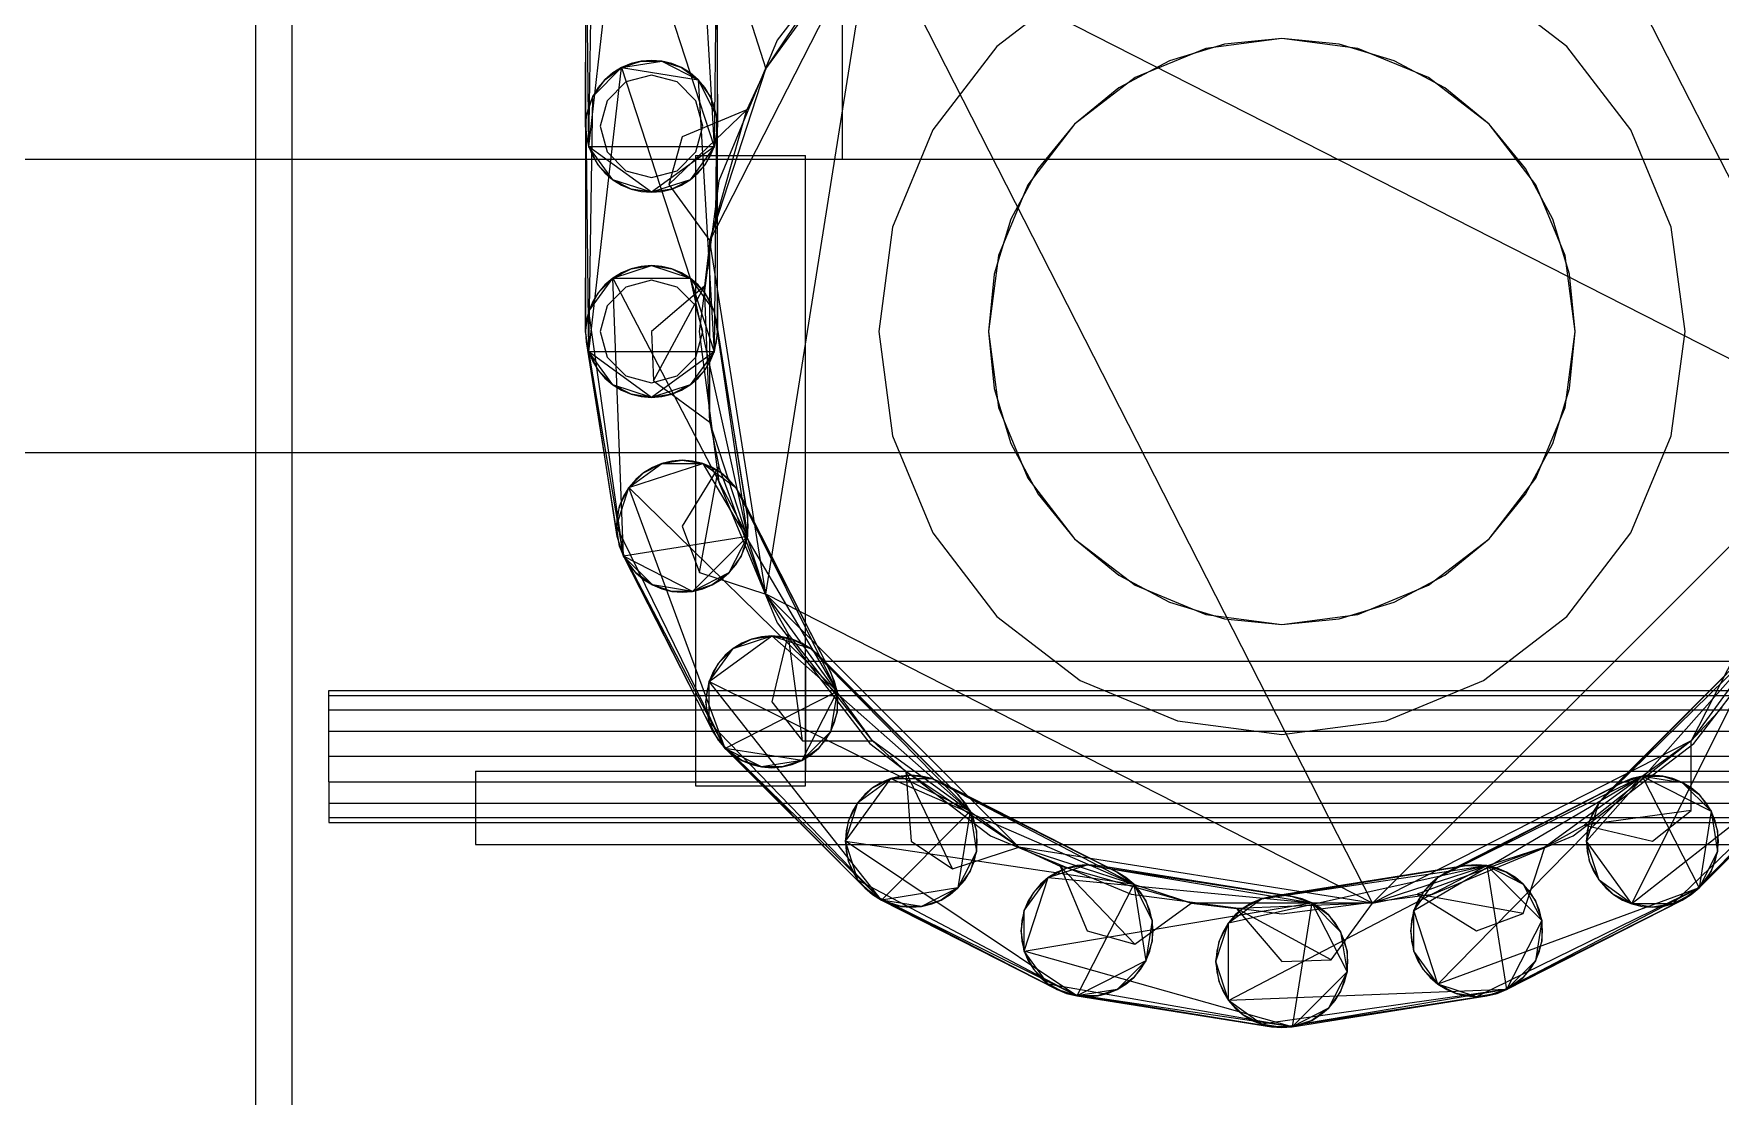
# Model space of a CAD drawing. Header units: millimetres. Extents: x -1970 to 59977, y -50268 to 6837.
# Drawn here: x 58219 to 58449.1, y 1262.1 to 1407.1 of the extents above; entities that cross this region are included whole.
import ezdxf

# ---------------------------------------------------------------- set-up
doc = ezdxf.new("R2010")
doc.units = ezdxf.units.MM
doc.layers.add('lateral_secador', color=7, linetype='Continuous', lineweight=0)

msp = doc.modelspace()

# ---------------------------------------------------------------- linework, layer by layer
at = {"layer": 'lateral_secador'}
for p, q in [((58249.253, 2556.5), (58249.253, 20)), ((58254.253, 20), (58254.253, 2556.5)), ((58425.118, 1436.89), (58467.28, 1354.142)), ((58294.694, 1391.719), (58299.167, 1430.519)), ((58299.167, 1430.519), (58311.812, 1391.719)), ((58309.616, 1428.864), (58311.812, 1391.719)), ((58294.694, 1391.719), (58295.233, 1426.586)), ((58294.253, 1394.5), (58294.364, 1423.908)), ((58294.253, 1422.5), (58294.253, 1394.5)), ((58294.694, 1391.719), (58294.364, 1423.908)), ((58311.226, 1378.858), (58333.392, 1422.361)), ((58312.142, 1423.908), (58311.812, 1391.719)), ((58312.142, 1423.908), (58312.253, 1394.5)), ((58312.253, 1394.5), (58312.253, 1422.5)), ((58318.864, 1402.365), (58333.392, 1422.361)), ((58318.864, 1330.635), (58333.392, 1422.361)), ((58333.038, 1422.715), (58320.404, 1406.25)), ((58333.392, 1422.361), (58467.28, 1354.142)), ((58401.61, 1288.473), (58333.392, 1422.361)), ((58329.253, 1420), (58329.253, 1390)), ((58318.864, 1402.365), (58329.181, 1417.806)), ((58361.753, 1414.131), (58350.362, 1405.391)), ((58428.144, 1405.391), (58416.753, 1414.131)), ((58315.927, 1411.435), (58318.864, 1402.365)), ((58320.404, 1406.25), (58312.462, 1387.076)), ((58389.253, 1406.5), (58378.9, 1405.137)), ((58389.253, 1406.5), (58381.449, 1405.731)), ((58397.057, 1405.731), (58389.253, 1406.5)), ((58399.606, 1405.137), (58389.253, 1406.5)), ((58350.362, 1405.391), (58341.622, 1394)), ((58378.9, 1405.137), (58369.253, 1401.141)), ((58381.449, 1405.731), (58373.946, 1403.455)), ((58404.56, 1403.455), (58397.057, 1405.731)), ((58409.253, 1401.141), (58399.606, 1405.137)), ((58436.884, 1394), (58428.144, 1405.391)), ((58294.694, 1363.719), (58299.167, 1402.519)), ((58295.233, 1398.586), (58299.167, 1402.519)), ((58296.89, 1400.864), (58299.167, 1402.519)), ((58297.962, 1401.781), (58296.89, 1400.864)), ((58299.167, 1402.519), (58297.962, 1401.781)), ((58299.167, 1402.519), (58301.845, 1403.389)), ((58299.167, 1402.519), (58304.661, 1403.389)), ((58300.472, 1403.059), (58299.167, 1402.519)), ((58299.167, 1402.519), (58309.616, 1400.864)), ((58299.167, 1402.519), (58311.812, 1363.719)), ((58303.253, 1401.5), (58299.753, 1400.562)), ((58301.845, 1403.389), (58300.472, 1403.059)), ((58303.253, 1403.5), (58301.845, 1403.389)), ((58301.845, 1403.389), (58304.661, 1403.389)), ((58304.661, 1403.389), (58303.253, 1403.5)), ((58306.753, 1400.562), (58303.253, 1401.5)), ((58304.661, 1403.389), (58307.339, 1402.519)), ((58306.034, 1403.059), (58304.661, 1403.389)), ((58304.661, 1403.389), (58309.616, 1400.864)), ((58307.339, 1402.519), (58306.034, 1403.059)), ((58307.339, 1402.519), (58309.616, 1400.864)), ((58308.544, 1401.781), (58307.339, 1402.519)), ((58309.616, 1400.864), (58308.544, 1401.781)), ((58311.226, 1378.858), (58318.864, 1402.365)), ((58318.864, 1402.365), (58316.267, 1396.732)), ((58373.946, 1403.455), (58367.03, 1399.759)), ((58411.476, 1399.759), (58404.56, 1403.455)), ((58295.233, 1398.586), (58296.89, 1400.864)), ((58295.972, 1399.79), (58295.233, 1398.586)), ((58296.89, 1400.864), (58295.972, 1399.79)), ((58299.753, 1400.562), (58297.191, 1398)), ((58309.315, 1398), (58306.753, 1400.562)), ((58309.616, 1400.864), (58311.272, 1398.586)), ((58310.534, 1399.79), (58309.616, 1400.864)), ((58309.616, 1400.864), (58312.142, 1395.908)), ((58309.616, 1400.864), (58311.812, 1363.719)), ((58311.272, 1398.586), (58310.534, 1399.79)), ((58369.253, 1401.141), (58360.969, 1394.784)), ((58367.03, 1399.759), (58360.969, 1394.784)), ((58417.537, 1394.784), (58409.253, 1401.141)), ((58417.537, 1394.784), (58411.476, 1399.759)), ((58294.364, 1395.908), (58295.233, 1398.586)), ((58294.694, 1397.281), (58294.364, 1395.908)), ((58295.233, 1398.586), (58294.694, 1397.281)), ((58294.694, 1363.719), (58295.233, 1398.586)), ((58297.191, 1398), (58296.253, 1394.5)), ((58305.63, 1386.576), (58316.267, 1396.732)), ((58316.267, 1396.732), (58307.462, 1393.075)), ((58310.253, 1394.5), (58309.315, 1398)), ((58311.226, 1378.858), (58316.267, 1396.732)), ((58311.272, 1398.586), (58312.142, 1395.908)), ((58311.812, 1397.281), (58311.272, 1398.586)), ((58312.142, 1395.908), (58311.812, 1397.281)), ((58294.253, 1366.5), (58294.364, 1395.908)), ((58294.364, 1395.908), (58294.253, 1394.5)), ((58294.253, 1394.5), (58294.253, 1366.5)), ((58294.694, 1391.719), (58294.253, 1394.5)), ((58294.253, 1394.5), (58294.364, 1393.092)), ((58294.694, 1363.719), (58294.364, 1395.908)), ((58296.253, 1394.5), (58297.191, 1391)), ((58309.315, 1391), (58310.253, 1394.5)), ((58312.142, 1395.908), (58311.812, 1363.719)), ((58312.253, 1394.5), (58311.812, 1391.719)), ((58312.142, 1395.908), (58312.253, 1366.5)), ((58312.253, 1394.5), (58312.142, 1395.908)), ((58312.142, 1393.092), (58312.253, 1394.5)), ((58312.253, 1366.5), (58312.253, 1394.5)), ((58360.969, 1394.784), (58354.612, 1386.5)), ((58360.969, 1394.784), (58355.994, 1388.723)), ((58422.512, 1388.723), (58417.537, 1394.784)), ((58423.894, 1386.5), (58417.537, 1394.784)), ((58294.364, 1393.092), (58294.694, 1391.719)), ((58307.462, 1393.075), (58305.63, 1386.576)), ((58311.812, 1391.719), (58312.142, 1393.092)), ((58341.622, 1394), (58336.127, 1380.735)), ((58442.379, 1380.735), (58436.884, 1394)), ((39189.253, 1390), (58489.253, 1390)), ((58295.972, 1389.21), (58294.694, 1391.719)), ((58294.694, 1391.719), (58295.233, 1390.414)), ((58297.962, 1387.219), (58294.694, 1391.719)), ((58303.253, 1385.5), (58294.694, 1391.719)), ((58311.812, 1391.719), (58294.694, 1391.719)), ((58295.233, 1390.414), (58295.972, 1389.21)), ((58297.191, 1391), (58299.753, 1388.438)), ((58311.812, 1391.719), (58303.253, 1385.5)), ((58306.753, 1388.438), (58309.315, 1391)), ((58311.812, 1391.719), (58308.544, 1387.219)), ((58309.253, 1390.5), (58324.253, 1390.5)), ((58309.253, 1390.5), (58309.253, 1304.5)), ((58311.812, 1391.719), (58310.534, 1389.21)), ((58310.534, 1389.21), (58311.272, 1390.414)), ((58311.272, 1390.414), (58311.812, 1391.719)), ((58324.253, 1304.5), (58324.253, 1390.5)), ((58329.253, 1390), (58609.253, 1390)), ((58297.962, 1387.219), (58295.972, 1389.21)), ((58295.972, 1389.21), (58296.89, 1388.136)), ((58296.89, 1388.136), (58297.962, 1387.219)), ((58299.753, 1388.438), (58303.253, 1387.5)), ((58303.253, 1387.5), (58306.753, 1388.438)), ((58310.534, 1389.21), (58308.544, 1387.219)), ((58308.544, 1387.219), (58309.616, 1388.136)), ((58309.616, 1388.136), (58310.534, 1389.21)), ((58355.994, 1388.723), (58352.298, 1381.807)), ((58426.208, 1381.807), (58422.512, 1388.723)), ((58300.472, 1385.941), (58297.962, 1387.219)), ((58297.962, 1387.219), (58299.167, 1386.481)), ((58303.253, 1385.5), (58297.962, 1387.219)), ((58299.167, 1386.481), (58300.472, 1385.941)), ((58303.253, 1385.5), (58300.472, 1385.941)), ((58300.472, 1385.941), (58301.845, 1385.611)), ((58301.845, 1385.611), (58303.253, 1385.5)), ((58308.544, 1387.219), (58303.253, 1385.5)), ((58306.034, 1385.941), (58303.253, 1385.5)), ((58303.253, 1385.5), (58304.661, 1385.611)), ((58304.661, 1385.611), (58306.034, 1385.941)), ((58305.63, 1386.576), (58311.226, 1378.858)), ((58308.544, 1387.219), (58306.034, 1385.941)), ((58306.034, 1385.941), (58307.339, 1386.481)), ((58307.339, 1386.481), (58308.544, 1387.219)), ((58312.462, 1387.076), (58309.753, 1366.5)), ((58354.612, 1386.5), (58350.616, 1376.853)), ((58427.89, 1376.853), (58423.894, 1386.5)), ((58336.127, 1380.735), (58334.253, 1366.5)), ((58352.298, 1381.807), (58350.022, 1374.304)), ((58428.484, 1374.304), (58426.208, 1381.807)), ((58444.253, 1366.5), (58442.379, 1380.735)), ((58311.226, 1378.858), (58310.497, 1372.698)), ((58311.226, 1354.142), (58311.226, 1378.858)), ((58318.864, 1330.635), (58311.226, 1378.858)), ((58350.616, 1376.853), (58349.253, 1366.5)), ((58429.253, 1366.5), (58427.89, 1376.853)), ((58294.694, 1369.281), (58297.962, 1373.781)), ((58295.972, 1371.79), (58297.962, 1373.781)), ((58297.962, 1373.781), (58296.89, 1372.864)), ((58297.962, 1373.781), (58303.253, 1375.5)), ((58297.962, 1373.781), (58300.472, 1375.059)), ((58299.167, 1374.519), (58297.962, 1373.781)), ((58297.962, 1373.781), (58308.544, 1373.781)), ((58299.442, 1335.839), (58297.962, 1373.781)), ((58297.962, 1373.781), (58316.351, 1338.517)), ((58300.472, 1375.059), (58299.167, 1374.519)), ((58300.472, 1375.059), (58303.253, 1375.5)), ((58301.845, 1375.389), (58300.472, 1375.059)), ((58303.253, 1375.5), (58301.845, 1375.389)), ((58303.253, 1375.5), (58306.034, 1375.059)), ((58304.661, 1375.389), (58303.253, 1375.5)), ((58303.253, 1375.5), (58308.544, 1373.781)), ((58306.034, 1375.059), (58304.661, 1375.389)), ((58306.034, 1375.059), (58308.544, 1373.781)), ((58307.339, 1374.519), (58306.034, 1375.059)), ((58308.544, 1373.781), (58307.339, 1374.519)), ((58308.544, 1373.781), (58310.534, 1371.79)), ((58309.616, 1372.864), (58308.544, 1373.781)), ((58308.544, 1373.781), (58311.812, 1369.281)), ((58308.544, 1373.781), (58316.351, 1338.517)), ((58350.022, 1374.304), (58349.253, 1366.5)), ((58429.253, 1366.5), (58428.484, 1374.304)), ((58294.694, 1369.281), (58295.972, 1371.79)), ((58295.972, 1371.79), (58295.233, 1370.586)), ((58296.89, 1372.864), (58295.972, 1371.79)), ((58299.753, 1372.562), (58297.191, 1370)), ((58303.253, 1373.5), (58299.753, 1372.562)), ((58306.753, 1372.562), (58303.253, 1373.5)), ((58310.497, 1372.698), (58303.253, 1366.5)), ((58303.519, 1359.753), (58310.497, 1372.698)), ((58309.315, 1370), (58306.753, 1372.562)), ((58310.534, 1371.79), (58309.616, 1372.864)), ((58311.226, 1354.142), (58310.497, 1372.698)), ((58310.534, 1371.79), (58311.812, 1369.281)), ((58311.272, 1370.586), (58310.534, 1371.79)), ((58294.253, 1366.5), (58294.694, 1369.281)), ((58294.694, 1369.281), (58294.364, 1367.908)), ((58295.233, 1370.586), (58294.694, 1369.281)), ((58299.442, 1335.839), (58294.694, 1369.281)), ((58297.191, 1370), (58296.253, 1366.5)), ((58310.253, 1366.5), (58309.315, 1370)), ((58311.812, 1369.281), (58311.272, 1370.586)), ((58311.812, 1369.281), (58316.351, 1341.332)), ((58312.142, 1367.908), (58311.812, 1369.281)), ((58311.812, 1369.281), (58316.351, 1338.517)), ((58294.364, 1367.908), (58294.253, 1366.5)), ((58316.351, 1341.332), (58312.142, 1367.908)), ((58294.694, 1363.719), (58294.253, 1366.5)), ((58294.253, 1366.5), (58294.364, 1365.092)), ((58298.573, 1338.517), (58294.253, 1366.5)), ((58299.442, 1335.839), (58294.253, 1366.5)), ((58294.364, 1365.092), (58294.694, 1363.719)), ((58294.364, 1365.092), (58298.573, 1338.517)), ((58296.253, 1366.5), (58297.191, 1363)), ((58303.253, 1366.5), (58303.519, 1359.753)), ((58309.315, 1363), (58310.253, 1366.5)), ((58309.753, 1366.5), (58312.462, 1345.924)), ((58312.253, 1366.5), (58311.812, 1363.719)), ((58311.812, 1363.719), (58312.142, 1365.092)), ((58312.142, 1365.092), (58312.253, 1366.5)), ((58334.253, 1366.5), (58336.127, 1352.265)), ((58349.253, 1366.5), (58350.022, 1358.696)), ((58349.253, 1366.5), (58350.616, 1356.147)), ((58427.89, 1356.147), (58429.253, 1366.5)), ((58428.484, 1358.696), (58429.253, 1366.5)), ((58442.379, 1352.265), (58444.253, 1366.5)), ((58295.972, 1361.21), (58294.694, 1363.719)), ((58294.694, 1363.719), (58295.233, 1362.414)), ((58297.962, 1359.219), (58294.694, 1363.719)), ((58303.253, 1357.5), (58294.694, 1363.719)), ((58311.812, 1363.719), (58294.694, 1363.719)), ((58295.233, 1362.414), (58295.972, 1361.21)), ((58297.191, 1363), (58299.753, 1360.438)), ((58311.812, 1363.719), (58303.253, 1357.5)), ((58306.753, 1360.438), (58309.315, 1363)), ((58311.812, 1363.719), (58308.544, 1359.219)), ((58311.812, 1363.719), (58310.534, 1361.21)), ((58310.534, 1361.21), (58311.272, 1362.414)), ((58311.272, 1362.414), (58311.812, 1363.719)), ((58297.962, 1359.219), (58295.972, 1361.21)), ((58295.972, 1361.21), (58296.89, 1360.136)), ((58296.89, 1360.136), (58297.962, 1359.219)), ((58299.753, 1360.438), (58303.253, 1359.5)), ((58303.253, 1359.5), (58306.753, 1360.438)), ((58310.534, 1361.21), (58308.544, 1359.219)), ((58308.544, 1359.219), (58309.616, 1360.136)), ((58309.616, 1360.136), (58310.534, 1361.21)), ((58300.472, 1357.941), (58297.962, 1359.219)), ((58297.962, 1359.219), (58299.167, 1358.481)), ((58303.253, 1357.5), (58297.962, 1359.219)), ((58299.167, 1358.481), (58300.472, 1357.941)), ((58303.253, 1357.5), (58300.472, 1357.941)), ((58300.472, 1357.941), (58301.845, 1357.611)), ((58301.845, 1357.611), (58303.253, 1357.5)), ((58308.544, 1359.219), (58303.253, 1357.5)), ((58306.034, 1357.941), (58303.253, 1357.5)), ((58303.253, 1357.5), (58304.661, 1357.611)), ((58303.519, 1359.753), (58311.226, 1354.142)), ((58304.661, 1357.611), (58306.034, 1357.941)), ((58308.544, 1359.219), (58306.034, 1357.941)), ((58306.034, 1357.941), (58307.339, 1358.481)), ((58307.339, 1358.481), (58308.544, 1359.219)), ((58350.022, 1358.696), (58352.298, 1351.193)), ((58426.208, 1351.193), (58428.484, 1358.696)), ((58350.616, 1356.147), (58354.612, 1346.5)), ((58423.894, 1346.5), (58427.89, 1356.147)), ((58318.864, 1330.635), (58311.226, 1354.142)), ((58311.226, 1354.142), (58312.437, 1348.058)), ((58467.28, 1354.142), (58401.61, 1288.473)), ((58467.28, 1354.142), (58445.114, 1310.639)), ((58336.127, 1352.265), (58341.622, 1339)), ((58352.298, 1351.193), (58355.994, 1344.277)), ((58422.512, 1344.277), (58426.208, 1351.193)), ((58436.884, 1339), (58442.379, 1352.265)), ((39189.253, 1350), (58489.253, 1350)), ((58300.181, 1345.215), (58304.681, 1348.484)), ((58300.181, 1345.215), (58310.243, 1348.484)), ((58302.173, 1347.206), (58304.681, 1348.484)), ((58304.681, 1348.484), (58303.376, 1347.944)), ((58304.681, 1348.484), (58307.462, 1348.925)), ((58306.054, 1348.814), (58304.681, 1348.484)), ((58304.681, 1348.484), (58310.243, 1348.484)), ((58307.462, 1348.925), (58306.054, 1348.814)), ((58307.462, 1348.925), (58310.243, 1348.484)), ((58308.87, 1348.814), (58307.462, 1348.925)), ((58310.243, 1348.484), (58308.87, 1348.814)), ((58310.243, 1348.484), (58312.753, 1347.206)), ((58311.548, 1347.944), (58310.243, 1348.484)), ((58310.243, 1348.484), (58314.743, 1345.215)), ((58310.243, 1348.484), (58328.567, 1317.358)), ((58300.181, 1345.215), (58302.173, 1347.206)), ((58301.099, 1346.288), (58300.181, 1345.215)), ((58302.173, 1347.206), (58301.099, 1346.288)), ((58303.376, 1347.944), (58302.173, 1347.206)), ((58312.437, 1348.058), (58307.462, 1339.925)), ((58309.8, 1333.589), (58312.437, 1348.058)), ((58312.753, 1347.206), (58311.548, 1347.944)), ((58318.864, 1330.635), (58312.437, 1348.058)), ((58312.753, 1347.206), (58314.743, 1345.215)), ((58313.825, 1346.288), (58312.753, 1347.206)), ((58314.743, 1345.215), (58313.825, 1346.288)), ((58354.612, 1346.5), (58360.969, 1338.216)), ((58417.537, 1338.216), (58423.894, 1346.5)), ((58298.462, 1339.925), (58300.181, 1345.215)), ((58298.903, 1342.706), (58300.181, 1345.215)), ((58299.442, 1344.01), (58298.903, 1342.706)), ((58300.181, 1345.215), (58299.442, 1344.01)), ((58313.314, 1309.587), (58300.181, 1345.215)), ((58300.181, 1345.215), (58328.567, 1317.358)), ((58312.462, 1345.924), (58320.404, 1326.75)), ((58314.743, 1345.215), (58327.696, 1320.036)), ((58315.481, 1344.01), (58314.743, 1345.215)), ((58314.743, 1345.215), (58328.567, 1317.358)), ((58327.696, 1320.036), (58315.481, 1344.01)), ((58355.994, 1344.277), (58360.969, 1338.216)), ((58417.537, 1338.216), (58422.512, 1344.277)), ((58298.462, 1339.925), (58298.903, 1342.706)), ((58298.903, 1342.706), (58298.573, 1341.332)), ((58298.573, 1341.332), (58298.462, 1339.925)), ((58298.903, 1337.143), (58298.462, 1339.925)), ((58298.462, 1339.925), (58298.573, 1338.517)), ((58313.314, 1309.587), (58298.462, 1339.925)), ((58307.462, 1339.925), (58309.8, 1333.589)), ((58316.351, 1341.332), (58316.351, 1338.517)), ((58316.462, 1339.925), (58316.351, 1341.332)), ((58316.351, 1338.517), (58316.462, 1339.925)), ((58298.573, 1338.517), (58298.903, 1337.143)), ((58299.442, 1335.839), (58298.573, 1338.517)), ((58311.659, 1311.865), (58298.903, 1337.143)), ((58298.903, 1337.143), (58299.442, 1335.839)), ((58313.314, 1309.587), (58298.903, 1337.143)), ((58316.351, 1338.517), (58299.442, 1335.839)), ((58316.351, 1338.517), (58308.87, 1331.035)), ((58316.351, 1338.517), (58313.825, 1333.561)), ((58316.351, 1338.517), (58315.481, 1335.839)), ((58315.481, 1335.839), (58316.022, 1337.143)), ((58316.022, 1337.143), (58316.351, 1338.517)), ((58341.622, 1339), (58350.362, 1327.609)), ((58360.969, 1338.216), (58367.03, 1333.241)), ((58360.969, 1338.216), (58369.253, 1331.859)), ((58409.253, 1331.859), (58417.537, 1338.216)), ((58411.476, 1333.241), (58417.537, 1338.216)), ((58428.144, 1327.609), (58436.884, 1339)), ((58299.442, 1335.839), (58311.659, 1311.865)), ((58301.099, 1333.561), (58299.442, 1335.839)), ((58299.442, 1335.839), (58300.181, 1334.635)), ((58303.376, 1331.906), (58299.442, 1335.839)), ((58308.87, 1331.035), (58299.442, 1335.839)), ((58300.181, 1334.635), (58301.099, 1333.561)), ((58315.481, 1335.839), (58313.825, 1333.561)), ((58313.825, 1333.561), (58314.743, 1334.635)), ((58314.743, 1334.635), (58315.481, 1335.839)), ((58303.376, 1331.906), (58301.099, 1333.561)), ((58301.099, 1333.561), (58302.173, 1332.643)), ((58302.173, 1332.643), (58303.376, 1331.906)), ((58313.825, 1333.561), (58308.87, 1331.035)), ((58309.8, 1333.589), (58318.864, 1330.635)), ((58313.825, 1333.561), (58311.548, 1331.906)), ((58311.548, 1331.906), (58312.753, 1332.643)), ((58312.753, 1332.643), (58313.825, 1333.561)), ((58367.03, 1333.241), (58373.946, 1329.545)), ((58404.56, 1329.545), (58411.476, 1333.241)), ((58306.054, 1331.035), (58303.376, 1331.906)), ((58303.376, 1331.906), (58304.681, 1331.365)), ((58308.87, 1331.035), (58303.376, 1331.906)), ((58304.681, 1331.365), (58306.054, 1331.035)), ((58308.87, 1331.035), (58306.054, 1331.035)), ((58306.054, 1331.035), (58307.462, 1330.925)), ((58307.462, 1330.925), (58308.87, 1331.035)), ((58311.548, 1331.906), (58308.87, 1331.035)), ((58308.87, 1331.035), (58310.243, 1331.365)), ((58310.243, 1331.365), (58311.548, 1331.906)), ((58333.392, 1310.639), (58318.864, 1330.635)), ((58318.864, 1330.635), (58321.894, 1325.223)), ((58353.388, 1296.11), (58318.864, 1330.635)), ((58401.61, 1288.473), (58318.864, 1330.635)), ((58369.253, 1331.859), (58378.9, 1327.863)), ((58399.606, 1327.863), (58409.253, 1331.859)), ((58459.642, 1330.635), (58445.114, 1310.639)), ((58350.362, 1327.609), (58361.753, 1318.869)), ((58373.946, 1329.545), (58381.449, 1327.269)), ((58378.9, 1327.863), (58389.253, 1326.5)), ((58389.253, 1326.5), (58399.606, 1327.863)), ((58397.057, 1327.269), (58404.56, 1329.545)), ((58416.753, 1318.869), (58428.144, 1327.609)), ((58320.404, 1326.75), (58333.038, 1310.285)), ((58381.449, 1327.269), (58389.253, 1326.5)), ((58389.253, 1326.5), (58397.057, 1327.269)), ((58445.468, 1310.285), (58458.102, 1326.75)), ((58311.118, 1318.732), (58319.677, 1324.95)), ((58311.118, 1318.732), (58314.388, 1323.232)), ((58312.396, 1321.24), (58314.388, 1323.232)), ((58314.388, 1323.232), (58313.314, 1322.314)), ((58314.388, 1323.232), (58319.677, 1324.95)), ((58314.388, 1323.232), (58316.896, 1324.51)), ((58315.591, 1323.969), (58314.388, 1323.232)), ((58316.896, 1324.51), (58315.591, 1323.969)), ((58316.896, 1324.51), (58319.677, 1324.95)), ((58318.271, 1324.84), (58316.896, 1324.51)), ((58319.677, 1324.95), (58318.271, 1324.84)), ((58321.894, 1325.223), (58319.677, 1315.95)), ((58319.677, 1324.95), (58322.458, 1324.51)), ((58321.085, 1324.84), (58319.677, 1324.95)), ((58319.677, 1324.95), (58324.968, 1323.232)), ((58319.677, 1324.95), (58346.722, 1301.01)), ((58322.458, 1324.51), (58321.085, 1324.84)), ((58323.858, 1310.647), (58321.894, 1325.223)), ((58333.392, 1310.639), (58321.894, 1325.223)), ((58322.458, 1324.51), (58324.968, 1323.232)), ((58323.763, 1323.969), (58322.458, 1324.51)), ((58324.968, 1323.232), (58323.763, 1323.969)), ((58324.968, 1323.232), (58345.067, 1303.288)), ((58326.042, 1322.314), (58324.968, 1323.232)), ((58324.968, 1323.232), (58346.722, 1301.01)), ((58430.802, 1296.925), (58454.743, 1323.969)), ((58432.521, 1302.215), (58454.743, 1323.969)), ((58437.021, 1288.365), (58454.743, 1323.969)), ((58311.118, 1318.732), (58312.396, 1321.24)), ((58312.396, 1321.24), (58311.659, 1320.036)), ((58313.314, 1322.314), (58312.396, 1321.24)), ((58324.253, 1321.5), (58454.253, 1321.5)), ((58324.253, 1321.5), (58324.253, 1306.5)), ((58345.067, 1303.288), (58326.042, 1322.314)), ((58432.521, 1302.215), (58452.464, 1322.314)), ((58452.464, 1322.314), (58433.439, 1303.288)), ((58310.677, 1315.95), (58311.118, 1318.732)), ((58311.118, 1318.732), (58310.788, 1317.358)), ((58311.659, 1320.036), (58311.118, 1318.732)), ((58311.118, 1313.169), (58311.118, 1318.732)), ((58334.618, 1288.906), (58311.118, 1318.732)), ((58311.118, 1318.732), (58346.722, 1301.01)), ((58327.696, 1320.036), (58328.567, 1317.358)), ((58328.237, 1318.732), (58327.696, 1320.036)), ((58328.567, 1317.358), (58328.237, 1318.732)), ((58361.753, 1318.869), (58375.018, 1313.374)), ((58403.488, 1313.374), (58416.753, 1318.869)), ((58259.253, 1316.815), (58259.253, 1317.5)), ((58259.253, 1317.5), (58509.253, 1317.5)), ((58259.253, 1314.864), (58259.253, 1316.815)), ((58259.253, 1316.815), (58509.253, 1316.815)), ((58310.788, 1317.358), (58310.677, 1315.95)), ((58328.567, 1317.358), (58313.314, 1309.587)), ((58328.567, 1317.358), (58323.763, 1307.931)), ((58328.567, 1317.358), (58327.696, 1311.865)), ((58328.567, 1317.358), (58328.567, 1314.543)), ((58328.677, 1315.95), (58328.567, 1317.358)), ((58259.253, 1311.944), (58259.253, 1314.864)), ((58259.253, 1314.864), (58509.253, 1314.864)), ((58311.118, 1313.169), (58310.677, 1315.95)), ((58310.677, 1315.95), (58310.788, 1314.543)), ((58310.788, 1314.543), (58311.118, 1313.169)), ((58319.677, 1315.95), (58323.858, 1310.647)), ((58328.567, 1314.543), (58327.696, 1311.865)), ((58328.237, 1313.169), (58328.567, 1314.543)), ((58328.567, 1314.543), (58328.677, 1315.95)), ((58445.114, 1310.639), (58449.325, 1315.194)), ((58259.253, 1308.5), (58259.253, 1311.944)), ((58259.253, 1311.944), (58509.253, 1311.944)), ((58312.396, 1310.66), (58311.118, 1313.169)), ((58311.118, 1313.169), (58311.659, 1311.865)), ((58334.618, 1288.906), (58311.118, 1313.169)), ((58311.659, 1311.865), (58312.396, 1310.66)), ((58313.314, 1309.587), (58311.659, 1311.865)), ((58327.696, 1311.865), (58323.763, 1307.931)), ((58327.696, 1311.865), (58326.042, 1309.587)), ((58326.958, 1310.66), (58327.696, 1311.865)), ((58327.696, 1311.865), (58328.237, 1313.169)), ((58375.018, 1313.374), (58389.253, 1311.5)), ((58389.253, 1311.5), (58403.488, 1313.374)), ((58466.847, 1311.865), (58437.021, 1288.365)), ((58466.847, 1311.865), (58442.583, 1288.365)), ((58466.847, 1311.865), (58445.093, 1289.643)), ((58332.339, 1290.561), (58312.396, 1310.66)), ((58312.396, 1310.66), (58313.314, 1309.587)), ((58334.618, 1288.906), (58312.396, 1310.66)), ((58313.314, 1309.587), (58332.339, 1290.561)), ((58315.591, 1307.931), (58313.314, 1309.587)), ((58313.314, 1309.587), (58314.388, 1308.669)), ((58318.271, 1307.061), (58313.314, 1309.587)), ((58323.763, 1307.931), (58313.314, 1309.587)), ((58326.042, 1309.587), (58323.763, 1307.931)), ((58323.858, 1310.647), (58333.392, 1310.639)), ((58324.968, 1308.669), (58326.042, 1309.587)), ((58326.042, 1309.587), (58326.958, 1310.66)), ((58333.038, 1310.285), (58349.503, 1297.651)), ((58353.388, 1296.11), (58333.392, 1310.639)), ((58333.392, 1310.639), (58337.946, 1306.428)), ((58445.114, 1310.639), (58401.61, 1288.473)), ((58445.114, 1310.639), (58425.118, 1296.11)), ((58429.003, 1297.651), (58445.468, 1310.285)), ((58445.114, 1310.639), (58430.53, 1299.141)), ((58465.192, 1309.587), (58445.093, 1289.643)), ((58445.105, 1301.105), (58445.114, 1310.639)), ((58446.167, 1290.561), (58465.192, 1309.587)), ((58259.253, 1305.056), (58259.253, 1308.5)), ((58509.253, 1308.5), (58259.253, 1308.5)), ((58314.388, 1308.669), (58315.591, 1307.931)), ((58318.271, 1307.061), (58315.591, 1307.931)), ((58315.591, 1307.931), (58316.896, 1307.391)), ((58316.896, 1307.391), (58318.271, 1307.061)), ((58323.763, 1307.931), (58318.271, 1307.061)), ((58321.085, 1307.061), (58318.271, 1307.061)), ((58318.271, 1307.061), (58319.677, 1306.95)), ((58319.677, 1306.95), (58321.085, 1307.061)), ((58323.763, 1307.931), (58321.085, 1307.061)), ((58321.085, 1307.061), (58322.458, 1307.391)), ((58322.458, 1307.391), (58323.763, 1307.931)), ((58323.763, 1307.931), (58324.968, 1308.669)), ((58259.253, 1305.056), (58259.253, 1302.136)), ((58259.253, 1305.056), (58509.253, 1305.056)), ((58279.253, 1306.5), (58509.253, 1306.5)), ((58279.253, 1306.5), (58279.253, 1296.5)), ((58324.253, 1306.5), (58454.253, 1306.5)), ((58329.704, 1296.925), (58335.923, 1305.484)), ((58331.423, 1302.215), (58335.923, 1305.484)), ((58333.413, 1304.206), (58335.923, 1305.484)), ((58334.618, 1304.944), (58333.413, 1304.206)), ((58335.923, 1305.484), (58334.618, 1304.944)), ((58335.923, 1305.484), (58338.704, 1305.925)), ((58337.296, 1305.814), (58335.923, 1305.484)), ((58335.923, 1305.484), (58341.485, 1305.484)), ((58335.923, 1305.484), (58369.042, 1291.073)), ((58338.704, 1305.925), (58337.296, 1305.814)), ((58344.317, 1293.173), (58337.946, 1306.428)), ((58337.946, 1306.428), (58338.704, 1296.925)), ((58353.388, 1296.11), (58337.946, 1306.428)), ((58338.704, 1305.925), (58341.485, 1305.484)), ((58340.11, 1305.814), (58338.704, 1305.925)), ((58341.485, 1305.484), (58340.11, 1305.814)), ((58341.485, 1305.484), (58366.763, 1292.728)), ((58342.79, 1304.944), (58341.485, 1305.484)), ((58341.485, 1305.484), (58369.042, 1291.073)), ((58366.763, 1292.728), (58342.79, 1304.944)), ((58407.269, 1287.49), (58438.396, 1305.814)), ((58410.538, 1291.99), (58438.396, 1305.814)), ((58410.538, 1277.428), (58438.396, 1305.814)), ((58410.538, 1291.99), (58435.716, 1304.944)), ((58435.716, 1304.944), (58411.743, 1292.728)), ((58435.716, 1304.944), (58438.396, 1305.814)), ((58437.021, 1305.484), (58435.716, 1304.944)), ((58438.396, 1305.814), (58437.021, 1305.484)), ((58439.802, 1305.925), (58438.396, 1305.814)), ((58438.396, 1305.814), (58441.21, 1305.814)), ((58438.396, 1305.814), (58443.888, 1304.944)), ((58438.396, 1305.814), (58447.821, 1301.01)), ((58438.396, 1305.814), (58446.167, 1290.561)), ((58441.21, 1305.814), (58439.802, 1305.925)), ((58441.21, 1305.814), (58443.888, 1304.944)), ((58442.583, 1305.484), (58441.21, 1305.814)), ((58443.888, 1304.944), (58442.583, 1305.484)), ((58443.888, 1304.944), (58446.167, 1303.288)), ((58445.093, 1304.206), (58443.888, 1304.944)), ((58443.888, 1304.944), (58447.821, 1301.01)), ((58309.253, 1304.5), (58324.253, 1304.5)), ((58331.423, 1302.215), (58333.413, 1304.206)), ((58332.339, 1303.288), (58331.423, 1302.215)), ((58333.413, 1304.206), (58332.339, 1303.288)), ((58345.067, 1303.288), (58346.722, 1301.01)), ((58345.985, 1302.215), (58345.067, 1303.288)), ((58433.439, 1303.288), (58432.521, 1302.215)), ((58446.167, 1303.288), (58445.093, 1304.206)), ((58446.167, 1303.288), (58447.821, 1301.01)), ((58447.083, 1302.215), (58446.167, 1303.288)), ((58259.253, 1302.136), (58259.253, 1300.185)), ((58259.253, 1302.136), (58509.253, 1302.136)), ((58259.253, 1300.185), (58259.253, 1299.5)), ((58259.253, 1300.185), (58509.253, 1300.185)), ((58329.704, 1296.925), (58331.423, 1302.215)), ((58330.144, 1299.706), (58331.423, 1302.215)), ((58330.685, 1301.01), (58330.144, 1299.706)), ((58331.423, 1302.215), (58330.685, 1301.01)), ((58346.722, 1301.01), (58334.618, 1288.906)), ((58346.722, 1301.01), (58345.067, 1290.561)), ((58346.722, 1301.01), (58345.985, 1302.215)), ((58346.722, 1301.01), (58347.593, 1298.332)), ((58347.263, 1299.706), (58346.722, 1301.01)), ((58346.722, 1301.01), (58347.593, 1295.517)), ((58445.105, 1301.105), (58430.53, 1299.141)), ((58430.802, 1296.925), (58432.521, 1302.215)), ((58431.243, 1299.706), (58432.521, 1302.215)), ((58431.784, 1301.01), (58431.243, 1299.706)), ((58432.521, 1302.215), (58431.784, 1301.01)), ((58439.802, 1296.925), (58445.105, 1301.105)), ((58447.821, 1301.01), (58446.167, 1290.561)), ((58447.821, 1301.01), (58447.083, 1302.215)), ((58447.821, 1301.01), (58448.692, 1298.332)), ((58448.362, 1299.706), (58447.821, 1301.01)), ((58447.821, 1301.01), (58448.692, 1295.517)), ((58259.253, 1299.5), (58509.253, 1299.5)), ((58329.704, 1296.925), (58330.144, 1299.706)), ((58329.814, 1298.332), (58329.704, 1296.925)), ((58330.144, 1299.706), (58329.814, 1298.332)), ((58347.593, 1298.332), (58347.263, 1299.706)), ((58347.593, 1298.332), (58347.593, 1295.517)), ((58347.704, 1296.925), (58347.593, 1298.332)), ((58425.118, 1296.11), (58430.53, 1299.141)), ((58430.53, 1299.141), (58439.802, 1296.925)), ((58430.802, 1296.925), (58431.243, 1299.706)), ((58430.913, 1298.332), (58430.802, 1296.925)), ((58431.243, 1299.706), (58430.913, 1298.332)), ((58448.692, 1298.332), (58448.362, 1299.706)), ((58448.692, 1298.332), (58448.692, 1295.517)), ((58448.802, 1296.925), (58448.692, 1298.332)), ((58279.253, 1296.5), (58509.253, 1296.5)), ((58330.144, 1294.143), (58329.704, 1296.925)), ((58329.704, 1296.925), (58329.814, 1295.517)), ((58331.423, 1291.635), (58329.704, 1296.925)), ((58361.271, 1275.82), (58329.704, 1296.925)), ((58329.704, 1296.925), (58369.042, 1291.073)), ((58329.814, 1295.517), (58330.144, 1294.143)), ((58338.704, 1296.925), (58344.317, 1293.173)), ((58344.317, 1293.173), (58353.388, 1296.11)), ((58347.593, 1295.517), (58345.067, 1290.561)), ((58347.593, 1295.517), (58346.722, 1292.839)), ((58347.263, 1294.143), (58347.593, 1295.517)), ((58347.593, 1295.517), (58347.704, 1296.925)), ((58349.503, 1297.651), (58368.677, 1289.709)), ((58376.896, 1288.473), (58353.388, 1296.11)), ((58353.388, 1296.11), (58359.021, 1293.514)), ((58401.61, 1288.473), (58353.388, 1296.11)), ((58425.118, 1296.11), (58401.61, 1288.473)), ((58425.118, 1296.11), (58407.694, 1289.683)), ((58409.829, 1289.709), (58429.003, 1297.651)), ((58422.163, 1287.046), (58425.118, 1296.11)), ((58431.243, 1294.143), (58430.802, 1296.925)), ((58430.802, 1296.925), (58430.913, 1295.517)), ((58432.521, 1291.635), (58430.802, 1296.925)), ((58437.021, 1288.365), (58430.802, 1296.925)), ((58430.913, 1295.517), (58431.243, 1294.143)), ((58448.692, 1295.517), (58446.167, 1290.561)), ((58448.692, 1295.517), (58447.821, 1292.839)), ((58448.362, 1294.143), (58448.692, 1295.517)), ((58448.692, 1295.517), (58448.802, 1296.925)), ((58331.423, 1291.635), (58330.144, 1294.143)), ((58330.144, 1294.143), (58330.685, 1292.839)), ((58346.722, 1292.839), (58347.263, 1294.143)), ((58357.388, 1291.99), (58362.677, 1293.709)), ((58357.388, 1291.99), (58359.896, 1293.269)), ((58359.896, 1293.269), (58358.591, 1292.728)), ((58369.177, 1282.876), (58359.021, 1293.514)), ((58359.021, 1293.514), (58362.677, 1284.709)), ((58376.896, 1288.473), (58359.021, 1293.514)), ((58359.896, 1293.269), (58362.677, 1293.709)), ((58361.271, 1293.598), (58359.896, 1293.269)), ((58362.677, 1293.709), (58361.271, 1293.598)), ((58362.677, 1293.709), (58390.661, 1289.389)), ((58364.085, 1293.598), (58362.677, 1293.709)), ((58362.677, 1293.709), (58393.339, 1288.519)), ((58390.661, 1289.389), (58364.085, 1293.598)), ((58381.972, 1285.79), (58417.235, 1293.598)), ((58381.972, 1275.21), (58417.235, 1293.598)), ((58386.472, 1289.059), (58414.421, 1293.598)), ((58386.472, 1289.059), (58417.235, 1293.598)), ((58414.421, 1293.598), (58387.845, 1289.389)), ((58415.829, 1293.709), (58414.421, 1293.598)), ((58414.421, 1293.598), (58417.235, 1293.598)), ((58417.235, 1293.598), (58415.829, 1293.709)), ((58417.235, 1293.598), (58419.915, 1292.728)), ((58418.61, 1293.269), (58417.235, 1293.598)), ((58417.235, 1293.598), (58422.192, 1291.073)), ((58417.235, 1293.598), (58424.718, 1286.117)), ((58417.235, 1293.598), (58419.915, 1276.69)), ((58419.915, 1292.728), (58418.61, 1293.269)), ((58432.521, 1291.635), (58431.243, 1294.143)), ((58431.243, 1294.143), (58431.784, 1292.839)), ((58447.821, 1292.839), (58448.362, 1294.143)), ((58330.685, 1292.839), (58331.423, 1291.635)), ((58333.413, 1289.643), (58331.423, 1291.635)), ((58331.423, 1291.635), (58332.339, 1290.561)), ((58361.271, 1275.82), (58331.423, 1291.635)), ((58346.722, 1292.839), (58345.067, 1290.561)), ((58345.067, 1290.561), (58345.985, 1291.635)), ((58345.985, 1291.635), (58346.722, 1292.839)), ((58354.118, 1287.49), (58357.388, 1291.99)), ((58354.118, 1281.928), (58357.388, 1291.99)), ((58355.396, 1289.999), (58357.388, 1291.99)), ((58356.314, 1291.073), (58355.396, 1289.999)), ((58357.388, 1291.99), (58356.314, 1291.073)), ((58358.591, 1292.728), (58357.388, 1291.99)), ((58357.388, 1291.99), (58393.339, 1288.519)), ((58369.042, 1291.073), (58361.271, 1275.82)), ((58366.763, 1292.728), (58369.042, 1291.073)), ((58367.968, 1291.99), (58366.763, 1292.728)), ((58369.042, 1291.073), (58367.968, 1291.99)), ((58369.042, 1291.073), (58370.696, 1288.795)), ((58369.958, 1289.999), (58369.042, 1291.073)), ((58369.042, 1291.073), (58371.567, 1286.117)), ((58369.042, 1291.073), (58370.696, 1280.623)), ((58407.269, 1287.49), (58410.538, 1291.99)), ((58408.548, 1289.999), (58410.538, 1291.99)), ((58409.464, 1291.073), (58408.548, 1289.999)), ((58410.538, 1291.99), (58409.464, 1291.073)), ((58411.743, 1292.728), (58410.538, 1291.99)), ((58419.915, 1292.728), (58422.192, 1291.073)), ((58421.118, 1291.99), (58419.915, 1292.728)), ((58422.192, 1291.073), (58421.118, 1291.99)), ((58422.192, 1291.073), (58423.847, 1288.795)), ((58423.11, 1289.999), (58422.192, 1291.073)), ((58422.192, 1291.073), (58424.718, 1286.117)), ((58431.784, 1292.839), (58432.521, 1291.635)), ((58434.513, 1289.643), (58432.521, 1291.635)), ((58432.521, 1291.635), (58433.439, 1290.561)), ((58437.021, 1288.365), (58432.521, 1291.635)), ((58447.821, 1292.839), (58446.167, 1290.561)), ((58446.167, 1290.561), (58447.083, 1291.635)), ((58447.083, 1291.635), (58447.821, 1292.839)), ((58332.339, 1290.561), (58333.413, 1289.643)), ((58334.618, 1288.906), (58332.339, 1290.561)), ((58358.591, 1276.69), (58333.413, 1289.643)), ((58333.413, 1289.643), (58334.618, 1288.906)), ((58361.271, 1275.82), (58333.413, 1289.643)), ((58345.067, 1290.561), (58334.618, 1288.906)), ((58334.618, 1288.906), (58358.591, 1276.69)), ((58337.296, 1288.035), (58334.618, 1288.906)), ((58334.618, 1288.906), (58335.923, 1288.365)), ((58340.11, 1288.035), (58334.618, 1288.906)), ((58345.067, 1290.561), (58340.11, 1288.035)), ((58342.79, 1288.906), (58340.11, 1288.035)), ((58341.485, 1288.365), (58342.79, 1288.906)), ((58345.067, 1290.561), (58342.79, 1288.906)), ((58342.79, 1288.906), (58343.993, 1289.643)), ((58343.993, 1289.643), (58345.067, 1290.561)), ((58354.118, 1287.49), (58355.396, 1289.999)), ((58354.659, 1288.795), (58354.118, 1287.49)), ((58354.118, 1281.928), (58393.339, 1288.519)), ((58355.396, 1289.999), (58354.659, 1288.795)), ((58368.677, 1289.709), (58389.253, 1287)), ((58370.696, 1288.795), (58369.958, 1289.999)), ((58370.696, 1288.795), (58371.567, 1286.117)), ((58371.237, 1287.49), (58370.696, 1288.795)), ((58381.972, 1285.79), (58386.472, 1289.059)), ((58383.962, 1287.781), (58386.472, 1289.059)), ((58385.167, 1288.519), (58383.962, 1287.781)), ((58386.472, 1289.059), (58385.167, 1288.519)), ((58387.845, 1289.389), (58386.472, 1289.059)), ((58389.253, 1287), (58409.829, 1289.709)), ((58390.661, 1289.389), (58393.339, 1288.519)), ((58392.034, 1289.059), (58390.661, 1289.389)), ((58393.339, 1288.519), (58390.661, 1271.611)), ((58393.339, 1288.519), (58392.034, 1289.059)), ((58393.339, 1288.519), (58395.616, 1286.864)), ((58394.544, 1287.781), (58393.339, 1288.519)), ((58393.339, 1288.519), (58397.272, 1284.586)), ((58393.339, 1288.519), (58398.142, 1279.092)), ((58401.61, 1288.473), (58407.694, 1289.683)), ((58407.269, 1287.49), (58408.548, 1289.999)), ((58407.81, 1288.795), (58407.269, 1287.49)), ((58422.163, 1287.046), (58407.694, 1289.683)), ((58407.694, 1289.683), (58415.829, 1284.709)), ((58408.548, 1289.999), (58407.81, 1288.795)), ((58446.167, 1290.561), (58410.538, 1277.428)), ((58446.167, 1290.561), (58415.829, 1275.709)), ((58446.167, 1290.561), (58418.61, 1276.15)), ((58443.888, 1288.906), (58418.61, 1276.15)), ((58419.915, 1276.69), (58443.888, 1288.906)), ((58423.847, 1288.795), (58423.11, 1289.999)), ((58423.847, 1288.795), (58424.718, 1286.117)), ((58424.388, 1287.49), (58423.847, 1288.795)), ((58433.439, 1290.561), (58434.513, 1289.643)), ((58437.021, 1288.365), (58434.513, 1289.643)), ((58434.513, 1289.643), (58435.716, 1288.906)), ((58435.716, 1288.906), (58437.021, 1288.365)), ((58445.093, 1289.643), (58442.583, 1288.365)), ((58442.583, 1288.365), (58443.888, 1288.906)), ((58446.167, 1290.561), (58443.888, 1288.906)), ((58443.888, 1288.906), (58445.093, 1289.643)), ((58445.093, 1289.643), (58446.167, 1290.561)), ((58335.923, 1288.365), (58337.296, 1288.035)), ((58340.11, 1288.035), (58337.296, 1288.035)), ((58337.296, 1288.035), (58338.704, 1287.925)), ((58338.704, 1287.925), (58340.11, 1288.035)), ((58340.11, 1288.035), (58341.485, 1288.365)), ((58353.677, 1284.709), (58354.118, 1287.49)), ((58354.118, 1287.49), (58353.788, 1286.117)), ((58354.118, 1281.928), (58354.118, 1287.49)), ((58369.177, 1282.876), (58376.896, 1288.473)), ((58371.567, 1286.117), (58371.237, 1287.49)), ((58401.61, 1288.473), (58376.896, 1288.473)), ((58376.896, 1288.473), (58383.054, 1287.744)), ((58381.972, 1285.79), (58383.962, 1287.781)), ((58382.89, 1286.864), (58381.972, 1285.79)), ((58383.962, 1287.781), (58382.89, 1286.864)), ((58401.61, 1288.473), (58383.054, 1287.744)), ((58396.001, 1280.765), (58383.054, 1287.744)), ((58383.054, 1287.744), (58389.253, 1280.5)), ((58395.616, 1286.864), (58394.544, 1287.781)), ((58395.616, 1286.864), (58397.272, 1284.586)), ((58396.534, 1285.79), (58395.616, 1286.864)), ((58396.001, 1280.765), (58401.61, 1288.473)), ((58406.829, 1284.709), (58407.269, 1287.49)), ((58407.269, 1287.49), (58406.939, 1286.117)), ((58407.269, 1281.928), (58407.269, 1287.49)), ((58410.538, 1277.428), (58407.269, 1287.49)), ((58415.829, 1284.709), (58422.163, 1287.046)), ((58424.718, 1286.117), (58424.388, 1287.49)), ((58439.802, 1287.925), (58437.021, 1288.365)), ((58437.021, 1288.365), (58438.396, 1288.035)), ((58442.583, 1288.365), (58437.021, 1288.365)), ((58438.396, 1288.035), (58439.802, 1287.925)), ((58442.583, 1288.365), (58439.802, 1287.925)), ((58439.802, 1287.925), (58441.21, 1288.035)), ((58441.21, 1288.035), (58442.583, 1288.365)), ((58353.788, 1286.117), (58353.677, 1284.709)), ((58354.118, 1281.928), (58353.677, 1284.709)), ((58353.677, 1284.709), (58353.788, 1283.301)), ((58362.677, 1284.709), (58369.177, 1282.876)), ((58371.567, 1286.117), (58370.696, 1280.623)), ((58371.567, 1286.117), (58371.567, 1283.301)), ((58371.677, 1284.709), (58371.567, 1286.117)), ((58371.567, 1283.301), (58371.677, 1284.709)), ((58380.253, 1280.5), (58381.972, 1285.79)), ((58380.694, 1283.281), (58381.972, 1285.79)), ((58381.233, 1284.586), (58380.694, 1283.281)), ((58381.972, 1285.79), (58381.233, 1284.586)), ((58381.972, 1275.21), (58381.972, 1285.79)), ((58397.272, 1284.586), (58396.534, 1285.79)), ((58397.272, 1284.586), (58398.142, 1281.908)), ((58397.812, 1283.281), (58397.272, 1284.586)), ((58397.272, 1284.586), (58398.142, 1279.092)), ((58406.939, 1286.117), (58406.829, 1284.709)), ((58407.269, 1281.928), (58406.829, 1284.709)), ((58406.829, 1284.709), (58406.939, 1283.301)), ((58424.718, 1286.117), (58419.915, 1276.69)), ((58424.718, 1286.117), (58423.847, 1280.623)), ((58424.718, 1286.117), (58424.718, 1283.301)), ((58424.829, 1284.709), (58424.718, 1286.117)), ((58424.718, 1283.301), (58424.829, 1284.709)), ((58353.788, 1283.301), (58354.118, 1281.928)), ((58355.396, 1279.419), (58354.118, 1281.928)), ((58354.118, 1281.928), (58354.659, 1280.623)), ((58357.388, 1277.428), (58354.118, 1281.928)), ((58390.661, 1271.611), (58354.118, 1281.928)), ((58371.567, 1283.301), (58370.696, 1280.623)), ((58370.696, 1280.623), (58371.237, 1281.928)), ((58371.237, 1281.928), (58371.567, 1283.301)), ((58380.253, 1280.5), (58380.694, 1283.281)), ((58380.364, 1281.908), (58380.253, 1280.5)), ((58380.694, 1283.281), (58380.364, 1281.908)), ((58398.142, 1281.908), (58397.812, 1283.281)), ((58398.142, 1281.908), (58398.142, 1279.092)), ((58398.253, 1280.5), (58398.142, 1281.908)), ((58406.939, 1283.301), (58407.269, 1281.928)), ((58408.548, 1279.419), (58407.269, 1281.928)), ((58407.269, 1281.928), (58407.81, 1280.623)), ((58410.538, 1277.428), (58407.269, 1281.928)), ((58424.718, 1283.301), (58423.847, 1280.623)), ((58423.847, 1280.623), (58424.388, 1281.928)), ((58424.388, 1281.928), (58424.718, 1283.301)), ((58354.659, 1280.623), (58355.396, 1279.419)), ((58357.388, 1277.428), (58355.396, 1279.419)), ((58355.396, 1279.419), (58356.314, 1278.345)), ((58370.696, 1280.623), (58361.271, 1275.82)), ((58370.696, 1280.623), (58366.763, 1276.69)), ((58370.696, 1280.623), (58369.042, 1278.345)), ((58369.042, 1278.345), (58369.958, 1279.419)), ((58369.958, 1279.419), (58370.696, 1280.623)), ((58380.694, 1277.719), (58380.253, 1280.5)), ((58380.253, 1280.5), (58380.364, 1279.092)), ((58381.972, 1275.21), (58380.253, 1280.5)), ((58389.253, 1280.5), (58396.001, 1280.765)), ((58398.142, 1279.092), (58398.253, 1280.5)), ((58407.81, 1280.623), (58408.548, 1279.419)), ((58410.538, 1277.428), (58408.548, 1279.419)), ((58408.548, 1279.419), (58409.464, 1278.345)), ((58423.847, 1280.623), (58419.915, 1276.69)), ((58423.847, 1280.623), (58422.192, 1278.345)), ((58422.192, 1278.345), (58423.11, 1279.419)), ((58423.11, 1279.419), (58423.847, 1280.623)), ((58356.314, 1278.345), (58357.388, 1277.428)), ((58359.896, 1276.15), (58357.388, 1277.428)), ((58357.388, 1277.428), (58358.591, 1276.69)), ((58390.661, 1271.611), (58357.388, 1277.428)), ((58369.042, 1278.345), (58366.763, 1276.69)), ((58366.763, 1276.69), (58367.968, 1277.428)), ((58367.968, 1277.428), (58369.042, 1278.345)), ((58380.364, 1279.092), (58380.694, 1277.719)), ((58381.972, 1275.21), (58380.694, 1277.719)), ((58380.694, 1277.719), (58381.233, 1276.414)), ((58398.142, 1279.092), (58390.661, 1271.611)), ((58398.142, 1279.092), (58395.616, 1274.136)), ((58398.142, 1279.092), (58397.272, 1276.414)), ((58397.272, 1276.414), (58397.812, 1277.719)), ((58397.812, 1277.719), (58398.142, 1279.092)), ((58409.464, 1278.345), (58410.538, 1277.428)), ((58413.048, 1276.15), (58410.538, 1277.428)), ((58410.538, 1277.428), (58411.743, 1276.69)), ((58415.829, 1275.709), (58410.538, 1277.428)), ((58422.192, 1278.345), (58419.915, 1276.69)), ((58419.915, 1276.69), (58421.118, 1277.428)), ((58421.118, 1277.428), (58422.192, 1278.345)), ((58358.591, 1276.69), (58359.896, 1276.15)), ((58361.271, 1275.82), (58358.591, 1276.69)), ((58387.845, 1271.611), (58359.896, 1276.15)), ((58359.896, 1276.15), (58361.271, 1275.82)), ((58390.661, 1271.611), (58359.896, 1276.15)), ((58366.763, 1276.69), (58361.271, 1275.82)), ((58361.271, 1275.82), (58387.845, 1271.611)), ((58364.085, 1275.82), (58361.271, 1275.82)), ((58361.271, 1275.82), (58362.677, 1275.709)), ((58362.677, 1275.709), (58364.085, 1275.82)), ((58366.763, 1276.69), (58364.085, 1275.82)), ((58364.085, 1275.82), (58365.458, 1276.15)), ((58365.458, 1276.15), (58366.763, 1276.69)), ((58381.233, 1276.414), (58381.972, 1275.21)), ((58419.915, 1276.69), (58381.972, 1275.21)), ((58383.962, 1273.219), (58381.972, 1275.21)), ((58381.972, 1275.21), (58382.89, 1274.136)), ((58386.472, 1271.941), (58381.972, 1275.21)), ((58419.915, 1276.69), (58386.472, 1271.941)), ((58419.915, 1276.69), (58389.253, 1271.5)), ((58417.235, 1275.82), (58389.253, 1271.5)), ((58390.661, 1271.611), (58417.235, 1275.82)), ((58397.272, 1276.414), (58395.616, 1274.136)), ((58395.616, 1274.136), (58396.534, 1275.21)), ((58396.534, 1275.21), (58397.272, 1276.414)), ((58411.743, 1276.69), (58413.048, 1276.15)), ((58415.829, 1275.709), (58413.048, 1276.15)), ((58413.048, 1276.15), (58414.421, 1275.82)), ((58414.421, 1275.82), (58415.829, 1275.709)), ((58418.61, 1276.15), (58415.829, 1275.709)), ((58415.829, 1275.709), (58417.235, 1275.82)), ((58419.915, 1276.69), (58417.235, 1275.82)), ((58417.235, 1275.82), (58418.61, 1276.15)), ((58418.61, 1276.15), (58419.915, 1276.69)), ((58382.89, 1274.136), (58383.962, 1273.219)), ((58386.472, 1271.941), (58383.962, 1273.219)), ((58383.962, 1273.219), (58385.167, 1272.481)), ((58385.167, 1272.481), (58386.472, 1271.941)), ((58395.616, 1274.136), (58390.661, 1271.611)), ((58393.339, 1272.481), (58390.661, 1271.611)), ((58392.034, 1271.941), (58393.339, 1272.481)), ((58395.616, 1274.136), (58393.339, 1272.481)), ((58393.339, 1272.481), (58394.544, 1273.219)), ((58394.544, 1273.219), (58395.616, 1274.136)), ((58389.253, 1271.5), (58386.472, 1271.941)), ((58386.472, 1271.941), (58387.845, 1271.611)), ((58387.845, 1271.611), (58389.253, 1271.5)), ((58390.661, 1271.611), (58387.845, 1271.611)), ((58389.253, 1271.5), (58390.661, 1271.611)), ((58390.661, 1271.611), (58392.034, 1271.941))]:
    msp.add_line(p, q, dxfattribs=at)

doc.saveas('drawing.dxf')
